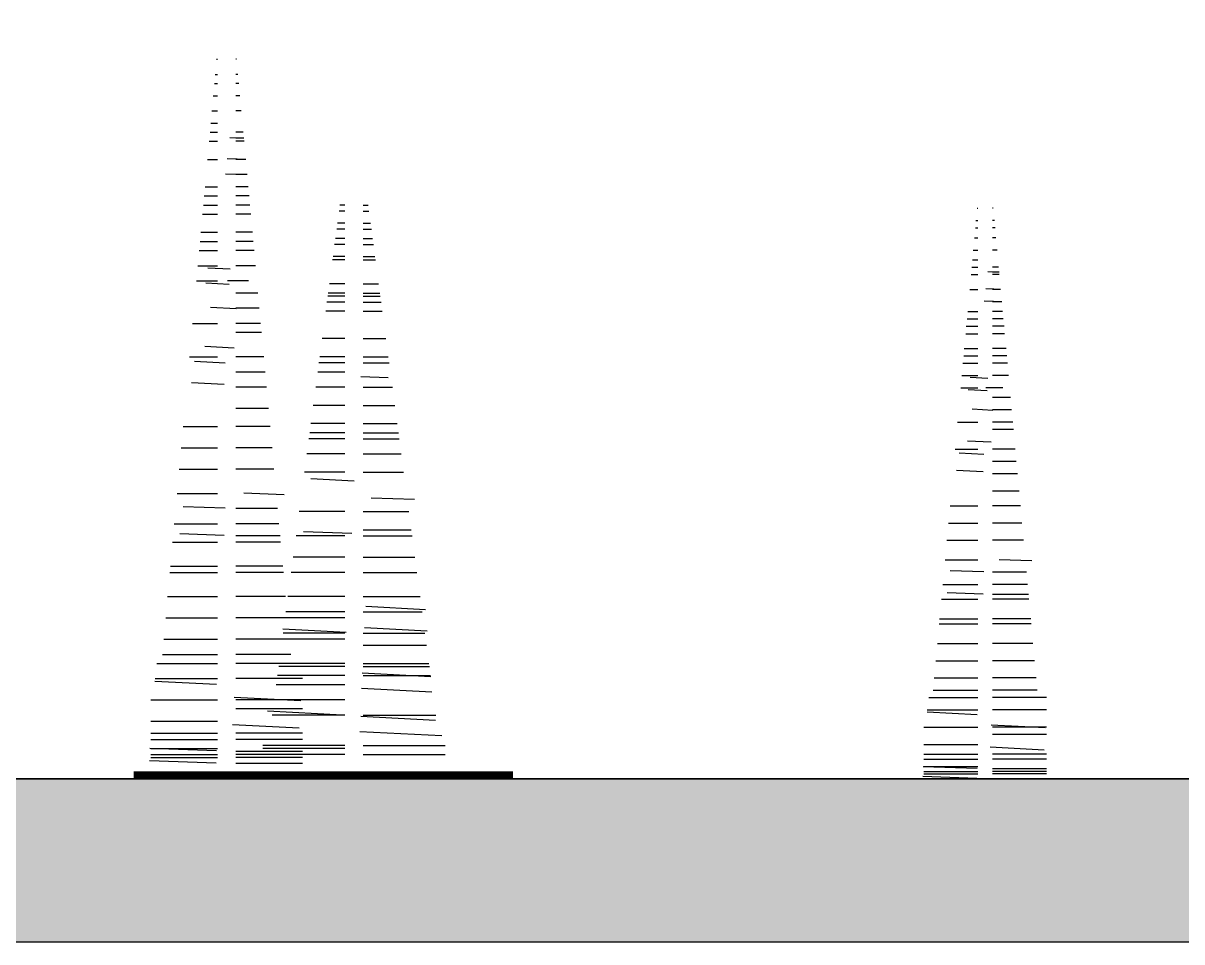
# Model space of a CAD drawing. Header units: millimetres. Extents: x 87938 to 265635, y 330093 to 434310.
# Drawn here: x 195129 to 213511, y 330093 to 344656 of the extents above; entities that cross this region are included whole.
import ezdxf

# ---------------------------------------------------------------- set-up
doc = ezdxf.new("R2010")
doc.units = ezdxf.units.MM
doc.layers.add('www.cad-blocks.net', color=7, linetype='Continuous')
doc.styles.get("Standard").update_dxf_attribs({"font": 'arial.ttf'})

# ---------------------------------------------------------------- blocks, each defined once
blk = doc.blocks.new('A$C06E93BCD')
at = {"linetype": 'Continuous'}
for p, q in [((1647, 14258), (1664, 14258)), ((2042, 14258), (2025, 14258)), ((1620, 13957), (1664, 13957)), ((2069, 13957), (2025, 13957)), ((1603, 13776), (1664, 13776)), ((2086, 13776), (2025, 13776)), ((1581, 13536), (1664, 13536)), ((2108, 13536), (2025, 13536)), ((1554, 13235), (1664, 13235)), ((2135, 13235), (2025, 13235)), ((1532, 12994), (1664, 12994)), ((1516, 12814), (1664, 12814)), ((1516, 12814), (1664, 12814)), ((1911, 12710), (2070, 12704)), ((2173, 12814), (2025, 12814)), ((2173, 12814), (2025, 12814)), ((2184, 12694), (2025, 12694)), ((1499, 12633), (1664, 12633)), ((2190, 12633), (2025, 12633)), ((1466, 12272), (1664, 12272)), ((1858, 12290), (2056, 12283)), ((2223, 12272), (2025, 12272)), ((2223, 12272), (2025, 12272)), ((1820, 11990), (2045, 11983)), ((2250, 11972), (2025, 11972)), ((1417, 11731), (1664, 11731)), ((2272, 11731), (2025, 11731)), ((1400, 11550), (1664, 11550)), ((2289, 11550), (2025, 11550)), ((1384, 11370), (1664, 11370)), ((2305, 11370), (2025, 11370)), ((4191, 11370), (4091, 11370)), ((4191, 11370), (4091, 11370)), ((4552, 11370), (4652, 11370)), ((4552, 11370), (4652, 11370)), ((1367, 11189), (1664, 11189)), ((2322, 11189), (2025, 11189)), ((4191, 11250), (4075, 11250)), ((4552, 11250), (4668, 11250)), ((1334, 10829), (1664, 10829)), ((2355, 10829), (2025, 10829)), ((4191, 10889), (4027, 10889)), ((4191, 11009), (4043, 11009)), ((4552, 11009), (4700, 11009)), ((4552, 10889), (4716, 10889)), ((1318, 10648), (1664, 10648)), ((2371, 10648), (2025, 10648)), ((4191, 10588), (3987, 10588)), ((4191, 10708), (4003, 10708)), ((4552, 10708), (4740, 10708)), ((4552, 10588), (4756, 10588)), ((1301, 10468), (1664, 10468)), ((2388, 10468), (2025, 10468)), ((4191, 10347), (3955, 10347)), ((4552, 10347), (4787, 10347)), ((1274, 10167), (1664, 10167)), ((1474, 10126), (1913, 10103)), ((2415, 10167), (2025, 10167)), ((4191, 10287), (3947, 10287)), ((4191, 10287), (3947, 10287)), ((4552, 10287), (4795, 10287)), ((4552, 10287), (4795, 10287)), ((1246, 9866), (1664, 9866)), ((1430, 9827), (1897, 9803)), ((2279, 9866), (1861, 9866)), ((4191, 9806), (3883, 9806)), ((4552, 9806), (4859, 9806)), ((2464, 9625), (2025, 9625)), ((4191, 9445), (3835, 9445)), ((4191, 9565), (3851, 9565)), ((4191, 9625), (3859, 9625)), ((4552, 9625), (4883, 9625)), ((4552, 9565), (4891, 9565)), ((4552, 9445), (4907, 9445)), ((1525, 9349), (2035, 9322)), ((2492, 9324), (2025, 9324)), ((4191, 9264), (3811, 9264)), ((4552, 9264), (4931, 9264)), ((1170, 9024), (1664, 9024)), ((2519, 9024), (2025, 9024)), ((2536, 8843), (2025, 8843)), ((1413, 8572), (1994, 8541)), ((4191, 8723), (3740, 8723)), ((4552, 8723), (5003, 8723)), ((1109, 8362), (1664, 8362)), ((1206, 8273), (1815, 8241)), ((2580, 8362), (2025, 8362)), ((4191, 8362), (3692, 8362)), ((4552, 8362), (5051, 8362)), ((2607, 8061), (2025, 8061)), ((4191, 8061), (3652, 8061)), ((4191, 8242), (3676, 8242)), ((4191, 8242), (3676, 8242)), ((4552, 8242), (5067, 8242)), ((4552, 8242), (5067, 8242)), ((1146, 7854), (1793, 7820)), ((4508, 7974), (5047, 7955)), ((2635, 7760), (2025, 7760)), ((4191, 7760), (3612, 7760)), ((4552, 7760), (5131, 7760)), ((4191, 7399), (3564, 7399)), ((4552, 7399), (5179, 7399)), ((2673, 7339), (2025, 7339)), ((983, 6978), (1664, 6978)), ((2706, 6978), (2025, 6978)), ((4191, 7038), (3516, 7038)), ((4552, 7038), (5226, 7038)), ((4191, 6737), (3476, 6737)), ((4191, 6858), (3492, 6858)), ((4552, 6858), (5250, 6858)), ((4552, 6737), (5266, 6737)), ((944, 6557), (1664, 6557)), ((2745, 6557), (2025, 6557)), ((4191, 6437), (3436, 6437)), ((4191, 6437), (3436, 6437)), ((4552, 6437), (5306, 6437)), ((4552, 6437), (5306, 6437)), ((906, 6136), (1664, 6136)), ((2783, 6136), (2025, 6136)), ((4191, 6076), (3388, 6076)), ((4552, 6076), (5354, 6076)), ((4372, 5901), (3515, 5946)), ((862, 5655), (1664, 5655)), ((2987, 5629), (2186, 5657)), ((4711, 5569), (5568, 5539)), ((985, 5398), (1814, 5369)), ((2854, 5354), (2025, 5354)), ((4191, 5294), (3285, 5294)), ((4552, 5294), (5458, 5294)), ((807, 5053), (1664, 5053)), ((917, 4858), (1795, 4828)), ((2882, 5053), (2025, 5053)), ((4325, 4860), (3371, 4893)), ((4552, 4933), (5506, 4933)), ((774, 4692), (1664, 4692)), ((2904, 4812), (2025, 4812)), ((2915, 4692), (2025, 4692)), ((4191, 4812), (3221, 4812)), ((4552, 4812), (5522, 4812)), ((4191, 4391), (3165, 4391)), ((4552, 4391), (5578, 4391)), ((730, 4211), (1664, 4211)), ((2959, 4211), (2025, 4211)), ((719, 4090), (1664, 4090)), ((2970, 4090), (2025, 4090)), ((4191, 4090), (3125, 4090)), ((4552, 4090), (5617, 4090)), ((675, 3609), (1664, 3609)), ((3014, 3609), (2025, 3609)), ((4191, 3609), (3061, 3609)), ((4552, 3609), (5681, 3609)), ((4191, 3308), (3021, 3308)), ((4552, 3308), (5721, 3308)), ((4603, 3419), (5787, 3357)), ((637, 3188), (1664, 3188)), ((3052, 3188), (2025, 3188)), ((4191, 3188), (3005, 3188)), ((4581, 2999), (5821, 2934)), ((599, 2767), (1664, 2767)), ((3090, 2767), (2025, 2767)), ((4191, 2767), (2949, 2767)), ((4214, 2897), (2959, 2963)), ((4191, 2887), (2965, 2887)), ((4552, 2887), (5777, 2887)), ((4552, 2646), (5809, 2646)), ((571, 2466), (1664, 2466)), ((3118, 2466), (2025, 2466)), ((463, 2285), (1664, 2285)), ((3349, 2285), (2025, 2285)), ((4191, 2225), (2878, 2225)), ((4191, 2285), (2886, 2285)), ((4191, 2285), (2886, 2285)), ((4534, 2097), (5893, 2026)), ((4552, 2285), (5857, 2285)), ((4552, 2285), (5857, 2285)), ((4552, 2225), (5865, 2225)), ((422, 1936), (1645, 1872)), ((427, 1985), (1664, 1985)), ((3349, 1985), (2025, 1985)), ((4191, 1864), (2830, 1864)), ((4191, 2045), (2854, 2045)), ((4552, 2045), (5889, 2045)), ((3314, 1544), (1993, 1613)), ((4518, 1797), (5917, 1724)), ((340, 1563), (1664, 1563)), ((3349, 1563), (2025, 1563)), ((3349, 1383), (2025, 1383)), ((4191, 1563), (2790, 1563)), ((4143, 1259), (2656, 1337)), ((4191, 1263), (2750, 1263)), ((4503, 1241), (5990, 1163)), ((4552, 1263), (5993, 1263)), ((340, 1142), (1664, 1142)), ((3286, 1003), (1964, 1072)), ((4488, 940), (6110, 855)), ((340, 902), (1664, 902)), ((340, 781), (1664, 781)), ((3349, 902), (2025, 902)), ((3349, 781), (2025, 781)), ((324, 605), (1646, 559)), ((340, 601), (1664, 601)), ((340, 481), (1664, 481)), ((3349, 541), (2025, 541)), ((3349, 481), (2025, 481)), ((4191, 661), (2566, 661)), ((4191, 601), (2566, 601)), ((4191, 481), (2566, 481)), ((4552, 661), (6176, 661)), ((4552, 481), (6176, 481)), ((315, 364), (1638, 318)), ((340, 420), (1664, 420)), ((3349, 420), (2025, 420)), ((3349, 300), (2025, 300)), ((204, 75), (7400, 75)), ((4191, 120), (2566, 120)), ((4191, 120), (2566, 120)), ((4552, 120), (6176, 120)), ((4552, 120), (6176, 120))]:
    blk.add_line(p, q, dxfattribs=at)
at = {"linetype": 'Continuous', "const_width": 150}
blk.add_lwpolyline([(0, 75), (7522, 75)], dxfattribs=at)
at = {"width": 0.8, "flags": 9}
for tag in ['YSIZE', 'XSIZE']:
    blk.add_attdef(tag, (2998, 74), '', height=1, dxfattribs=at)
blk = doc.blocks.new('A$C75124E57')
for p, q in [((863, 9045), (874, 9045)), ((1119, 9045), (1108, 9045)), ((845, 8850), (874, 8850)), ((1137, 8850), (1108, 8850)), ((835, 8733), (874, 8733)), ((1147, 8733), (1108, 8733)), ((821, 8577), (874, 8577)), ((1161, 8577), (1108, 8577)), ((803, 8382), (874, 8382)), ((1179, 8382), (1108, 8382)), ((778, 8109), (874, 8109)), ((778, 8109), (874, 8109)), ((788, 8226), (874, 8226)), ((1204, 8109), (1108, 8109)), ((1204, 8109), (1108, 8109)), ((767, 7992), (874, 7992)), ((1034, 8041), (1137, 8038)), ((1211, 8031), (1108, 8031)), ((1215, 7992), (1108, 7992)), ((746, 7758), (874, 7758)), ((1000, 7770), (1128, 7765)), ((1236, 7758), (1108, 7758)), ((1236, 7758), (1108, 7758)), ((975, 7575), (1121, 7570)), ((1254, 7563), (1108, 7563)), ((714, 7407), (874, 7407)), ((1268, 7407), (1108, 7407)), ((692, 7173), (874, 7173)), ((703, 7290), (874, 7290)), ((1279, 7290), (1108, 7290)), ((1290, 7173), (1108, 7173)), ((682, 7056), (874, 7056)), ((1300, 7056), (1108, 7056)), ((660, 6822), (874, 6822)), ((1322, 6822), (1108, 6822)), ((650, 6706), (874, 6706)), ((1332, 6706), (1108, 6706)), ((639, 6589), (874, 6589)), ((1343, 6589), (1108, 6589)), ((621, 6394), (874, 6394)), ((751, 6367), (1035, 6352)), ((1361, 6394), (1108, 6394)), ((603, 6199), (874, 6199)), ((723, 6174), (1025, 6158)), ((1272, 6199), (1002, 6199)), ((1393, 6043), (1108, 6043)), ((784, 5864), (1115, 5846)), ((1411, 5848), (1108, 5848)), ((554, 5653), (874, 5653)), ((1428, 5653), (1108, 5653)), ((1439, 5536), (1108, 5536)), ((711, 5360), (1088, 5340)), ((515, 5224), (874, 5224)), ((577, 5166), (972, 5146)), ((1467, 5224), (1108, 5224)), ((1485, 5029), (1108, 5029)), ((538, 4895), (958, 4873)), ((1503, 4834), (1108, 4834)), ((1528, 4561), (1108, 4561)), ((433, 4327), (874, 4327)), ((1549, 4327), (1108, 4327)), ((408, 4054), (874, 4054)), ((1574, 4054), (1108, 4054)), ((383, 3782), (874, 3782)), ((1599, 3782), (1108, 3782)), ((354, 3470), (874, 3470)), ((1731, 3453), (1212, 3471)), ((434, 3303), (971, 3284)), ((1645, 3275), (1108, 3275)), ((319, 3080), (874, 3080)), ((390, 2954), (959, 2934)), ((1663, 3080), (1108, 3080)), ((297, 2846), (874, 2846)), ((1677, 2924), (1108, 2924)), ((1685, 2846), (1108, 2846)), ((262, 2456), (874, 2456)), ((269, 2534), (874, 2534)), ((1713, 2534), (1108, 2534)), ((1720, 2456), (1108, 2456)), ((233, 2144), (874, 2144)), ((1749, 2144), (1108, 2144)), ((209, 1871), (874, 1871)), ((1773, 1871), (1108, 1871)), ((184, 1598), (874, 1598)), ((1798, 1598), (1108, 1598)), ((166, 1404), (874, 1404)), ((1816, 1404), (1108, 1404)), ((96, 1287), (874, 1287)), ((1966, 1287), (1108, 1287)), ((69, 1060), (862, 1019)), ((73, 1092), (874, 1092)), ((1966, 1092), (1108, 1092)), ((16, 819), (874, 819)), ((1943, 806), (1087, 851)), ((1966, 819), (1108, 819)), ((1966, 702), (1108, 702)), ((16, 546), (874, 546)), ((16, 390), (874, 390)), ((1925, 456), (1069, 500)), ((1966, 390), (1108, 390)), ((5, 197), (863, 168)), ((16, 312), (874, 312)), ((16, 195), (874, 195)), ((1966, 312), (1108, 312)), ((0, 42), (857, 12)), ((16, 117), (874, 117)), ((16, 78), (874, 78)), ((1966, 156), (1108, 156)), ((1966, 117), (1108, 117)), ((1966, 78), (1108, 78)), ((1966, 0), (1108, 0))]:
    blk.add_line(p, q)
blk = doc.blocks.new('format')
at = {"layer": 'www.cad-blocks.net', "true_color": 0x546d8e}
h = blk.add_hatch(color=155, dxfattribs=at)
h.set_gradient(color1=(68, 68, 68), color2=(84, 109, 142), tint=1)
h.paths.add_polyline_path([(102854, 332677), (102854, 330093), (265635, 330093), (265635, 332677)])
at = {"layer": 'www.cad-blocks.net', "color": 155, "true_color": 0x546d8e}
for p, q in [((102854, 332677), (265635, 332677)), ((102854, 332677), (265635, 332677)), ((102854, 332677), (265635, 332677)), ((102854, 330093), (265635, 330093))]:
    blk.add_line(p, q, dxfattribs=at)
blk.add_lwpolyline([(102854, 430118), (265635, 430118), (265635, 332677), (102854, 332677)], close=True, dxfattribs=at)

msp = doc.modelspace()

# ---------------------------------------------------------------- block references
at = {"xscale": 0.8, "yscale": 0.8, "zscale": 0.8}
msp.add_blockref('A$C06E93BCD', (196881, 332677), dxfattribs=at)
msp.add_blockref('A$C75124E57', (209400, 332677))
at = {"layer": 'www.cad-blocks.net'}
msp.add_blockref('format', (0, 0), dxfattribs=at)

doc.saveas('drawing.dxf')
